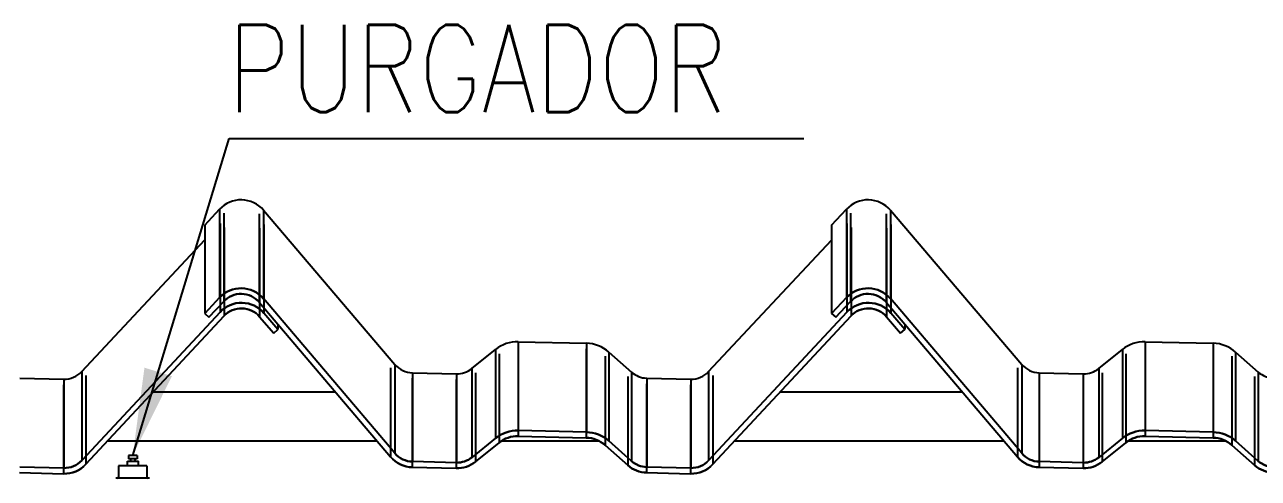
# Model space of a CAD drawing. Header units: millimetres. Extents: x -312439 to 477422, y -331570 to 212570.
# Drawn here: x 350482 to 352249, y 189016 to 189665 of the extents above; entities that cross this region are included whole.
import ezdxf

# ---------------------------------------------------------------- set-up
doc = ezdxf.new("R2010")
doc.units = ezdxf.units.MM
doc.linetypes.add('DASHED', pattern=[0.75, 0.5, -0.25])
doc.layers.add('ARCONDTEXTO', color=4, linetype='Continuous')
doc.layers.add('TEXTO FORMATO', color=4, linetype='Continuous')
doc.styles.add('ROMAND', font='ROMAND.SHX')
doc.styles.add('ROMANS', font='romans.shx', dxfattribs={"height": 187.5})
doc.dimstyles.new('1-50 (MILIMETRO)', dxfattribs={"dimscale": 0, "dimtxt": 125, "dimasz": 125, "dimexe": 100, "dimexo": 100, "dimgap": 50, "dimtad": 0, "dimdec": 0, "dimzin": 0, "dimdsep": 46, "dimtxsty": 'ROMAND', "dimcen": -390, "dimclrd": 1, "dimclre": 1, "dimclrt": 3, "dimadec": 0, "dimazin": 0, "dimtfac": 1, "dimtdec": 0, "dimtix": 1, "dimtmove": 2, "dimatfit": 2, "dimfxl": 1, "dimtvp": 1, "dimtolj": 1, "dimtzin": 0, "dimarcsym": 0})

msp = doc.modelspace()

# ---------------------------------------------------------------- linework, layer by layer
at = {"color": 1, "linetype": 'Continuous', "extrusion": (0, 1, 0)}
for p, q in [((350739.975, 189378.192, 0), (350761.132, 189400.8, 0)), ((350824.006, 189399.355, 0), (351012.14, 189178.781, 0)), ((351637.654, 189378.192, 0), (351658.81, 189400.8, 0)), ((351721.685, 189399.355, 0), (351909.819, 189178.781, 0)), ((350739.975, 189378.192, 0), (350739.975, 189251.583, 0)), ((351637.654, 189378.192, 0), (351637.654, 189251.583, 0)), ((350563.628, 189168.449, 0), (350739.975, 189356.895, 0)), ((351461.488, 189168.449, 0), (351637.654, 189356.703, 0)), ((350761.132, 189274.256, 0), (350739.975, 189251.583, 0)), ((350745.82, 189246.113, 0), (350766.977, 189268.786, 0)), ((350817.916, 189267.612, 0), (351006.049, 189046.403, 0)), ((351012.14, 189051.598, 0), (350824.006, 189272.807, 0)), ((351658.81, 189274.256, 0), (351637.654, 189251.583, 0)), ((351643.499, 189246.113, 0), (351664.656, 189268.786, 0)), ((351715.595, 189267.612, 0), (351903.728, 189046.403, 0)), ((351909.819, 189051.598, 0), (351721.685, 189272.807, 0)), ((350761.73, 189253.539, 0), (350563.628, 189041.237, 0)), ((350569.474, 189035.767, 0), (350767.575, 189248.07, 0)), ((350739.975, 189251.583, 0), (350745.82, 189246.113, 0)), ((350818.514, 189246.895, 0), (350838.606, 189223.27, 0)), ((350844.696, 189228.465, 0), (350824.604, 189252.09, 0)), ((351659.589, 189253.539, 0), (351461.488, 189041.237, 0)), ((351467.333, 189035.767, 0), (351665.434, 189248.07, 0)), ((351637.654, 189251.583, 0), (351643.499, 189246.113, 0)), ((351716.373, 189246.895, 0), (351736.465, 189223.27, 0)), ((351742.556, 189228.465, 0), (351722.463, 189252.09, 0)), ((350838.606, 189223.27, 0), (350844.696, 189228.465, 0)), ((350844.696, 189236.123, 0), (350844.696, 189228.465, 0)), ((351736.465, 189223.27, 0), (351742.556, 189228.465, 0)), ((351742.556, 189235.911, 0), (351742.556, 189228.465, 0)), ((351188.899, 189211.164, 0), (351286.408, 189208.922, 0)), ((352086.578, 189211.164, 0), (352184.087, 189208.922, 0)), ((351122.484, 189172.894, 0), (351156.281, 189200.092, 0)), ((351318.482, 189196.363, 0), (351350.989, 189167.64, 0)), ((352020.163, 189172.894, 0), (352053.96, 189200.092, 0)), ((352216.161, 189196.363, 0), (352248.668, 189167.64, 0)), ((350474.969, 189159.089, 0), (350537.896, 189157.642, 0)), ((351037.347, 189166.802, 0), (351100.274, 189165.356, 0)), ((351372.829, 189159.089, 0), (351435.756, 189157.642, 0)), ((351935.026, 189166.802, 0), (351997.952, 189165.356, 0)), ((350927.319, 189138.975, 0), (350665.778, 189138.975, 0)), ((351824.997, 189138.975, 0), (351563.638, 189138.975, 0)), ((351156.281, 189072.971, 0), (351122.484, 189045.694, 0)), ((351188.715, 189076.065, 0), (351286.224, 189073.816, 0)), ((352053.96, 189072.971, 0), (352020.163, 189045.694, 0)), ((352184.087, 189081.826, 0), (352086.578, 189084.074, 0)), ((350986.852, 189068.975, 0), (350600.461, 189068.975, 0)), ((351127.504, 189039.456, 0), (351161.301, 189066.733, 0)), ((351304.873, 189068.975, 0), (351164.35, 189068.975, 0)), ((351313.181, 189063.231, 0), (351345.688, 189034.425, 0)), ((351350.989, 189040.425, 0), (351318.482, 189069.231, 0)), ((351884.531, 189068.975, 0), (351498.32, 189068.975, 0)), ((352025.183, 189039.456, 0), (352058.98, 189066.733, 0)), ((352202.552, 189068.975, 0), (352062.029, 189068.975, 0)), ((352210.859, 189063.231, 0), (352243.367, 189034.425, 0)), ((352248.668, 189040.425, 0), (352216.161, 189069.231, 0)), ((351100.274, 189038.134, 0), (351037.347, 189039.585, 0)), ((351997.952, 189038.134, 0), (351935.026, 189039.585, 0)), ((350474.785, 189023.84, 0), (350537.77, 189022.388, 0)), ((350537.896, 189030.398, 0), (350474.969, 189031.849, 0)), ((351037.105, 189031.577, 0), (351100.089, 189030.125, 0)), ((351372.645, 189023.84, 0), (351435.629, 189022.388, 0)), ((351435.756, 189030.398, 0), (351372.829, 189031.849, 0)), ((351934.783, 189031.577, 0), (351997.768, 189030.125, 0))]:
    msp.add_line(p, q, dxfattribs=at)
at = {"color": 1, "linetype": 'DASHED', "extrusion": (0, 1, 0)}
for p, q in [((350761.132, 189400.8, 0), (350761.132, 189274.256, 0)), ((350766.977, 189395.346, 0), (350766.977, 189268.786, 0)), ((350817.916, 189394.175, 0), (350817.916, 189267.612, 0)), ((350824.006, 189399.355, 0), (350824.006, 189272.807, 0)), ((351658.81, 189400.8, 0), (351658.81, 189274.256, 0)), ((351664.656, 189395.346, 0), (351664.656, 189268.786, 0)), ((351715.595, 189394.175, 0), (351715.595, 189267.612, 0)), ((351721.685, 189399.355, 0), (351721.685, 189272.807, 0)), ((350761.73, 189380.143, 0), (350761.73, 189253.539, 0)), ((350767.575, 189374.689, 0), (350767.575, 189248.07, 0)), ((350818.514, 189373.518, 0), (350818.514, 189246.895, 0)), ((350824.604, 189378.697, 0), (350824.604, 189252.09, 0)), ((351659.589, 189380.143, 0), (351659.589, 189253.539, 0)), ((351665.434, 189374.689, 0), (351665.434, 189248.07, 0)), ((351716.373, 189373.518, 0), (351716.373, 189246.895, 0)), ((351722.463, 189378.697, 0), (351722.463, 189252.09, 0)), ((351188.899, 189211.164, 0), (351188.899, 189084.074, 0)), ((352086.578, 189211.164, 0), (352086.578, 189084.074, 0)), ((351156.281, 189200.092, 0), (351156.281, 189072.971, 0)), ((351161.301, 189193.872, 0), (351161.301, 189066.733, 0)), ((351188.715, 189203.177, 0), (351188.715, 189076.065, 0)), ((351286.224, 189200.936, 0), (351286.224, 189073.816, 0)), ((351286.408, 189208.922, 0), (351286.408, 189081.826, 0)), ((351318.482, 189196.363, 0), (351318.482, 189069.231, 0)), ((352053.96, 189200.092, 0), (352053.96, 189072.971, 0)), ((352058.98, 189193.872, 0), (352058.98, 189066.733, 0)), ((352086.394, 189203.177, 0), (352086.394, 189076.065, 0)), ((352183.903, 189200.936, 0), (352183.903, 189073.816, 0)), ((352184.087, 189208.922, 0), (352184.087, 189081.826, 0)), ((352216.161, 189196.363, 0), (352216.161, 189069.231, 0)), ((351012.14, 189178.781, 0), (351012.14, 189051.598, 0)), ((351313.181, 189190.38, 0), (351313.181, 189063.231, 0)), ((351909.819, 189178.781, 0), (351909.819, 189051.598, 0)), ((352210.859, 189190.38, 0), (352210.859, 189063.231, 0)), ((350563.628, 189168.449, 0), (350563.628, 189041.237, 0)), ((350569.474, 189162.995, 0), (350569.474, 189035.767, 0)), ((351006.049, 189173.601, 0), (351006.049, 189046.403, 0)), ((351037.105, 189158.817, 0), (351037.105, 189031.577, 0)), ((351037.347, 189166.802, 0), (351037.347, 189039.585, 0)), ((351100.274, 189165.356, 0), (351100.274, 189038.134, 0)), ((351122.484, 189172.894, 0), (351122.484, 189045.694, 0)), ((351127.504, 189166.674, 0), (351127.504, 189039.456, 0)), ((351345.688, 189161.658, 0), (351345.688, 189034.425, 0)), ((351350.989, 189167.64, 0), (351350.989, 189040.425, 0)), ((351372.829, 189159.089, 0), (351372.829, 189031.849, 0)), ((351461.488, 189168.449, 0), (351461.488, 189041.237, 0)), ((351467.333, 189162.995, 0), (351467.333, 189035.767, 0)), ((351903.728, 189173.601, 0), (351903.728, 189046.403, 0)), ((351934.783, 189158.817, 0), (351934.783, 189031.577, 0)), ((351935.026, 189166.802, 0), (351935.026, 189039.585, 0)), ((351997.952, 189165.356, 0), (351997.952, 189038.134, 0)), ((352020.163, 189172.894, 0), (352020.163, 189045.694, 0)), ((352025.183, 189166.674, 0), (352025.183, 189039.456, 0)), ((352243.367, 189161.658, 0), (352243.367, 189034.425, 0)), ((352248.668, 189167.64, 0), (352248.668, 189040.425, 0)), ((350537.77, 189149.655, 0), (350537.77, 189022.388, 0)), ((350537.896, 189157.642, 0), (350537.896, 189030.398, 0)), ((351100.089, 189157.369, 0), (351100.089, 189030.125, 0)), ((351372.645, 189151.103, 0), (351372.645, 189023.84, 0)), ((351435.629, 189149.655, 0), (351435.629, 189022.388, 0)), ((351435.756, 189157.642, 0), (351435.756, 189030.398, 0)), ((351997.768, 189157.369, 0), (351997.768, 189030.125, 0))]:
    msp.add_line(p, q, dxfattribs=at)
at = {"color": 1, "linetype": 'Continuous', "extrusion": (5.44882e-19, -4.40982e-32, -1)}
msp.add_line((351286.408, 189081.826, 0), (351188.899, 189084.074, 0), dxfattribs=at)
at = {"color": 1, "linetype": 'Continuous', "extrusion": (-2.5629e-18, -7.12888e-32, -1)}
msp.add_line((352086.394, 189076.065, 0), (352183.903, 189073.816, 0), dxfattribs=at)
at = {"color": 2, "linetype": 'Continuous', "extrusion": (0, 1, 0)}
for p, q in [((350629.2, 189040.45, 0), (350644.808, 189040.45, 0)), ((350629.2, 189033.609, 0), (350629.2, 189040.45, 0)), ((350642.855, 189048.471, 0), (350630.643, 189048.471, 0)), ((350630.643, 189048.471, 0), (350630.643, 189043.44, 0)), ((350642.855, 189043.44, 0), (350630.643, 189043.44, 0)), ((350633.512, 189043.44, 0), (350633.512, 189040.45, 0)), ((350639.987, 189043.44, 0), (350639.987, 189040.45, 0)), ((350642.855, 189048.471, 0), (350642.855, 189043.44, 0)), ((350644.808, 189033.609, 0), (350644.808, 189040.45, 0)), ((350657.027, 189033.609, 0), (350616.472, 189033.609, 0)), ((350616.472, 189033.609, 0), (350616.472, 189017.47, 0)), ((350657.027, 189033.609, 0), (350657.027, 189017.47, 0)), ((350660.851, 189015.754, 0), (350612.647, 189015.754, 0))]:
    msp.add_line(p, q, dxfattribs=at)
at = {"color": 2, "linetype": 'Continuous'}
for centre, start, end in [((350614.756, 189017.47, 0), 270, 0), ((350658.743, 189017.47, 0), 180, 270)]:
    msp.add_arc(centre, 1.716, start, end, dxfattribs=at)
at = {"color": 1, "linetype": 'Continuous'}
for centre, major_axis, start_param, end_param in [((350791.923, 189372.069, 0), (42.143, 0), 0.70548213, 2.3900682), ((351689.602, 189372.069, 0), (42.143, 0), 0.70548213, 2.3900682), ((350791.923, 189245.442, 0), (0, 42.203), 5.41787111, 7.10245718), ((351689.602, 189245.442, 0), (0, 42.203), 5.41787111, 7.10245718), ((350792.521, 189224.725, 0), (0, 42.203), 5.41787111, 7.10245718), ((350791.923, 189245.442, 0), (0, 34.192), 5.41787111, 7.10245718), ((351690.38, 189224.725, 0), (0, 42.203), 5.41787111, 7.10245718), ((351689.602, 189245.442, 0), (0, 34.192), 5.41787111, 7.10245718), ((350792.521, 189224.725, 0), (0, 34.192), 5.41787111, 7.10245718), ((351690.38, 189224.725, 0), (0, 34.192), 5.41787111, 7.10245718), ((351187.745, 189161.107, 0), (50.143, 0), 1.54777516, 2.24913038), ((352085.424, 189161.107, 0), (50.143, 0), 1.54777516, 2.24913038), ((351285.254, 189158.865, 0), (50.143, 0), 0.84641994, 1.54777516), ((352182.933, 189158.865, 0), (50.143, 0), 0.84641994, 1.54777516), ((351038.133, 189200.887, 0), (34.143, 0), 3.84707478, 4.68936782), ((351935.811, 189200.887, 0), (34.143, 0), 3.84707478, 4.68936782), ((350538.682, 189191.727, 0), (34.143, 0), 4.68936782, 5.53166085), ((351101.06, 189199.44, 0), (34.143, 0), 4.68936782, 5.39072304), ((351373.615, 189193.174, 0), (34.143, 0), 3.9880126, 4.68936782), ((351436.542, 189191.727, 0), (34.143, 0), 4.68936782, 5.53166085), ((351998.738, 189199.44, 0), (34.143, 0), 4.68936782, 5.39072304), ((352271.294, 189193.174, 0), (34.143, 0), 3.9880126, 4.68936782), ((351187.745, 189033.873, 0), (0, 50.215), 6.26016414, 6.96151936), ((351187.745, 189033.873, 0), (0, 42.203), 6.26016414, 6.96151936), ((351285.254, 189031.624, 0), (0, 42.203), 5.55880892, 6.26016414), ((351285.254, 189031.624, 0), (0, 50.215), 5.55880892, 6.26016414), ((352085.424, 189033.873, 0), (0, 50.215), 6.26016414, 6.96151936), ((352085.424, 189033.873, 0), (0, 42.203), 6.26016414, 6.96151936), ((352182.933, 189031.624, 0), (0, 42.203), 5.55880892, 6.26016414), ((352182.933, 189031.624, 0), (0, 50.215), 5.55880892, 6.26016414), ((350538.682, 189064.581, 0), (0, -42.203), 6.26153992, 7.10245718), ((350538.682, 189064.581, 0), (0, -34.192), 6.26016414, 7.10245718), ((351038.133, 189073.768, 0), (0, -42.203), 5.41787111, 6.25878837), ((351038.133, 189073.768, 0), (0, -34.192), 5.41787111, 6.26016414), ((351101.06, 189072.317, 0), (0, -42.203), 6.26016351, 6.96152), ((351101.06, 189072.317, 0), (0, -34.192), 6.26016414, 6.96151936), ((351373.615, 189066.032, 0), (0, -42.203), 5.55880829, 6.26016478), ((351373.615, 189066.032, 0), (0, -34.192), 5.55880892, 6.26016414), ((351436.542, 189064.581, 0), (0, -42.203), 6.26153992, 7.10245718), ((351436.542, 189064.581, 0), (0, -34.192), 6.26016414, 7.10245718), ((351935.811, 189073.768, 0), (0, -42.203), 5.41787111, 6.25878837), ((351935.811, 189073.768, 0), (0, -34.192), 5.41787111, 6.26016414), ((351998.738, 189072.317, 0), (0, -42.203), 6.26016351, 6.96152), ((351998.738, 189072.317, 0), (0, -34.192), 6.26016414, 6.96151936), ((352271.293, 189066.032, 0), (0, -42.203), 5.55880829, 6.26016478), ((352271.294, 189066.032, 0), (0, -34.192), 5.55880892, 6.26016414)]:
    msp.add_ellipse(centre, major_axis=major_axis, ratio=0.99856422, start_param=start_param, end_param=end_param, dxfattribs=at)
at = {"color": 1, "linetype": 'Continuous', "extrusion": (1.0112e-48, -2.04353e-34, -1)}
for centre in [(350791.923, 189245.442, 0), (351689.602, 189245.442, 0)]:
    msp.add_ellipse(centre, major_axis=(0, 42.203), ratio=0.99856422, start_param=5.46391343, end_param=7.14849951, dxfattribs=at)
at = {"color": 1, "linetype": 'Continuous', "extrusion": (-1.30555e-49, 1.18444e-34, -1)}
for centre in [(350792.521, 189224.725, 0), (351690.38, 189224.725, 0)]:
    msp.add_ellipse(centre, major_axis=(0, 42.203), ratio=0.99856422, start_param=5.46391343, end_param=7.14849951, dxfattribs=at)
at = {"color": 1, "linetype": 'Continuous', "extrusion": (-1.48922e-49, 6.90721e-35, -1)}
for centre in [(350791.923, 189245.442, 0), (351689.602, 189245.442, 0)]:
    msp.add_ellipse(centre, major_axis=(0, 34.192), ratio=0.99856422, start_param=-0.81927187, end_param=0.8653142, dxfattribs=at)
at = {"color": 1, "linetype": 'Continuous', "extrusion": (3.19156e-49, -1.2815e-34, -1)}
for centre in [(350792.521, 189224.725, 0), (351690.38, 189224.725, 0)]:
    msp.add_ellipse(centre, major_axis=(0, 34.192), ratio=0.99856422, start_param=-0.81927187, end_param=0.8653142, dxfattribs=at)
at = {"color": 1, "linetype": 'Continuous', "extrusion": (1.25658e-50, 7.10428e-36, -1)}
msp.add_ellipse((351187.745, 189033.873, 0), major_axis=(0, 50.215), ratio=0.99856422, start_param=5.60485125, end_param=6.30620647, dxfattribs=at)
at = {"color": 1, "linetype": 'Continuous', "extrusion": (-1.71055e-49, -1.15127e-35, -1)}
for centre in [(351187.745, 189033.873, 0), (352085.424, 189033.873, 0)]:
    msp.add_ellipse(centre, major_axis=(0, 42.203), ratio=0.99856422, start_param=-0.67833406, end_param=0.02302116, dxfattribs=at)
at = {"color": 1, "linetype": 'Continuous', "extrusion": (-1.71463e-48, 1.15729e-34, -1)}
for centre in [(351285.254, 189031.624, 0), (352182.933, 189031.624, 0)]:
    msp.add_ellipse(centre, major_axis=(0, 42.203), ratio=0.99856422, start_param=0.02302116, end_param=0.72437638, dxfattribs=at)
at = {"color": 1, "linetype": 'Continuous', "extrusion": (1.24005e-48, 6.06473e-35, -1)}
for centre in [(351285.254, 189031.624, 0), (352182.933, 189031.624, 0)]:
    msp.add_ellipse(centre, major_axis=(0, 50.215), ratio=0.99856422, start_param=6.30620647, end_param=7.00756169, dxfattribs=at)
at = {"color": 1, "linetype": 'Continuous', "extrusion": (-6.8841e-50, -3.89204e-35, -1)}
msp.add_ellipse((352085.424, 189033.873, 0), major_axis=(0, 50.215), ratio=0.99856422, start_param=5.60485125, end_param=6.30620647, dxfattribs=at)
at = {"color": 1, "linetype": 'Continuous', "extrusion": (1.78408e-49, 7.84939e-35, -1)}
msp.add_ellipse((350538.682, 189064.581, 0), major_axis=(0, -42.203), ratio=0.99856422, start_param=5.46391343, end_param=6.3048307, dxfattribs=at)
at = {"color": 1, "linetype": 'Continuous', "extrusion": (-6.25671e-50, 3.94854e-36, -1)}
msp.add_ellipse((350538.682, 189064.581, 0), major_axis=(0, -34.192), ratio=0.99856422, start_param=-0.81927187, end_param=0.02302116, dxfattribs=at)
at = {"color": 1, "linetype": 'Continuous', "extrusion": (-3.98949e-48, 1.74877e-34, -1)}
for centre in [(351038.133, 189073.768, 0), (351935.811, 189073.768, 0)]:
    msp.add_ellipse(centre, major_axis=(0, -42.203), ratio=0.99856422, start_param=6.30758224, end_param=7.14849951, dxfattribs=at)
at = {"color": 1, "linetype": 'Continuous', "extrusion": (2.46519e-32, 2.43029e-36, -1)}
for centre in [(351038.133, 189073.768, 0), (351935.811, 189073.768, 0)]:
    msp.add_ellipse(centre, major_axis=(0, -34.192), ratio=0.99856422, start_param=0.02302116, end_param=0.8653142, dxfattribs=at)
at = {"color": 1, "linetype": 'Continuous', "extrusion": (-2.72377e-50, -7.70381e-36, -1)}
for centre in [(351101.06, 189072.317, 0), (351998.738, 189072.317, 0)]:
    msp.add_ellipse(centre, major_axis=(0, -42.203), ratio=0.99856422, start_param=5.60485062, end_param=6.3062071, dxfattribs=at)
at = {"color": 1, "linetype": 'Continuous', "extrusion": (2.46519e-32, -1.73268e-35, -1)}
for centre in [(351101.06, 189072.317, 0), (351998.738, 189072.317, 0)]:
    msp.add_ellipse(centre, major_axis=(0, -34.192), ratio=0.99856422, start_param=-0.67833406, end_param=0.02302116, dxfattribs=at)
at = {"color": 1, "linetype": 'Continuous', "extrusion": (-2.9386e-48, 1.8134e-34, -1)}
for centre in [(351373.615, 189066.032, 0), (352271.293, 189066.032, 0)]:
    msp.add_ellipse(centre, major_axis=(0, -42.203), ratio=0.99856422, start_param=6.30620584, end_param=7.00756232, dxfattribs=at)
at = {"color": 1, "linetype": 'Continuous', "extrusion": (-2.46519e-32, 1.25306e-34, -1)}
msp.add_ellipse((351373.615, 189066.032, 0), major_axis=(0, -34.192), ratio=0.99856422, start_param=0.02302116, end_param=0.72437638, dxfattribs=at)
at = {"color": 1, "linetype": 'Continuous', "extrusion": (1.24517e-50, 5.47835e-36, -1)}
msp.add_ellipse((351436.542, 189064.581, 0), major_axis=(0, -42.203), ratio=0.99856422, start_param=5.46391343, end_param=6.3048307, dxfattribs=at)
at = {"color": 1, "linetype": 'Continuous', "extrusion": (-9.55111e-49, 6.0276e-35, -1)}
msp.add_ellipse((351436.542, 189064.581, 0), major_axis=(0, -34.192), ratio=0.99856422, start_param=-0.81927187, end_param=0.02302116, dxfattribs=at)
at = {"color": 1, "linetype": 'Continuous', "extrusion": (-2.46519e-32, -2.35189e-34, -1)}
msp.add_ellipse((352271.294, 189066.032, 0), major_axis=(0, -34.192), ratio=0.99856422, start_param=0.02302116, end_param=0.72437638, dxfattribs=at)

# ---------------------------------------------------------------- texts
at = {"layer": 'ARCONDTEXTO', "linetype": 'Continuous', "lineweight": -3, "style": 'ROMANS', "width": 0.8}
msp.add_text('PURGADOR', height=125, dxfattribs=at).set_placement((350772.352, 189539.843, 0))

# ---------------------------------------------------------------- leaders
at = {"layer": 'TEXTO FORMATO'}
msp.add_leader([(350636.749, 189048.471, 0), (350775.018, 189501.95, 0), (351597.67, 189501.95, 0)], dimstyle='1-50 (MILIMETRO)', override={"dimscale": 1}, dxfattribs=at)

doc.saveas('drawing.dxf')
